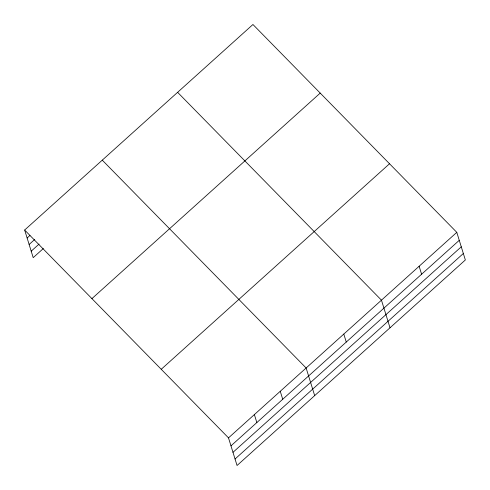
<?xml version="1.0" encoding="UTF-8"?>
<svg xmlns="http://www.w3.org/2000/svg" width="490" height="490" viewBox="0 0 490 490"><rect width="100%" height="100%" fill="white"/><g stroke="black" fill="none" stroke-linecap="round" stroke-linejoin="round"><path stroke-width="0.73" d="M24.653 230.031L252.944 24.5L456.796 232.346L465.347 259.97L237.056 465.5L228.505 437.876L24.653 230.031L33.204 257.654L43.328 248.54M27.122 238.005L29.933 235.476M29.124 244.492L34.753 239.426M31.195 251.168L39.071 244.081M91.924 298.618L320.215 93.088M161.235 369.288L389.526 163.758M228.505 437.876L456.796 232.346M230.974 445.851L459.265 240.321M232.983 452.337L461.274 246.807M235.047 459.014L463.344 253.489M177.607 92.322L381.459 300.168L390.016 327.798M102.269 160.15L306.128 367.996L314.678 395.62M419.128 266.26L421.602 274.235M343.796 334.082L346.265 342.057M280.249 391.29L282.724 399.264M254.377 414.583L256.846 422.558"/></g></svg>
